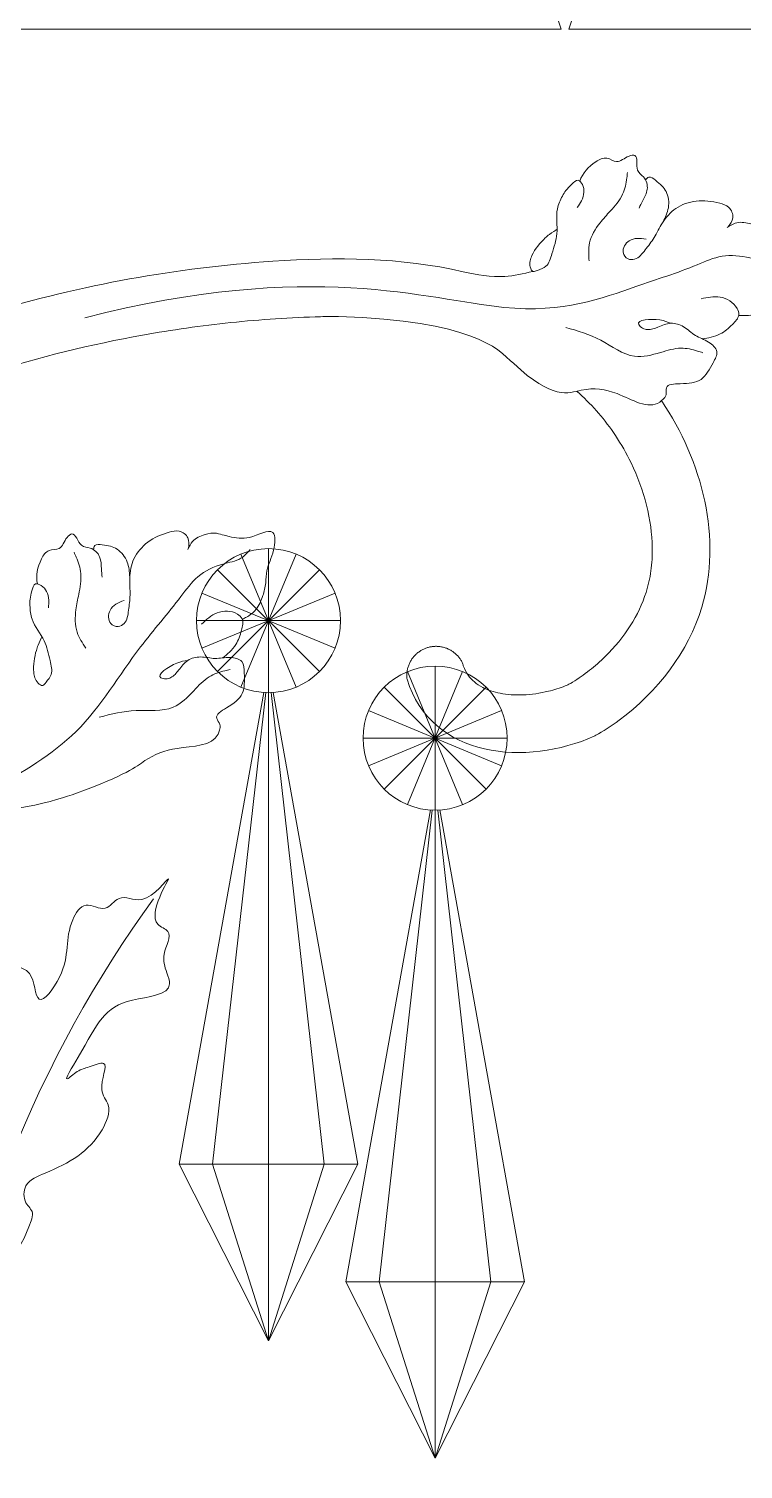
# Model space of a CAD drawing. Header units: inches. Extents: x 274057 to 444617, y 490067 to 635630.
# Drawn here: x 326021.5 to 326046.3, y 534469.9 to 534519.9 of the extents above; entities that cross this region are included whole.
import ezdxf

# ---------------------------------------------------------------- set-up
doc = ezdxf.new("R2010")
doc.units = ezdxf.units.IN
doc.header["$MEASUREMENT"] = 0
doc.linetypes.add('HIDDEN', pattern=[0.375, 0.25, -0.125])
doc.layers.add('CQ SPOT DETAIL DIMENSION', color=9, linetype='Continuous')
doc.layers.add('E-LITE-FIXT-NORM-CEILING', color=3, linetype='Continuous')
doc.layers.add('Glass', color=4, linetype='Continuous', lineweight=0)

# ---------------------------------------------------------------- blocks, each defined once
blk = doc.blocks.new('512')
at = {"layer": 'Glass', "color": 4, "lineweight": 0}
for p, q in [((34029.35682582976, 761.969779583128), (34037.01049447708, 780.4473702333535)), ((34037.01049447706, 761.969779583128), (34029.35682582975, 780.4473702333535)), ((34037.01049447708, 780.4473702333535), (34029.35682582976, 761.969779583128)), ((34029.35682582976, 780.4473702333516), (34037.01049447706, 761.9697795831261)), ((34033.18366015342, 761.2085749082408), (34033.18366015342, 781.2085749082408)), ((34033.18366015342, 781.2085749082408), (34033.18366015342, 761.2085749082408)), ((34026.11259234154, 764.1375070963741), (34040.25472796527, 778.2796427201056)), ((34040.25472796527, 764.1375070963741), (34026.11259234155, 778.2796427201056)), ((34040.25472796529, 778.2796427201073), (34026.11259234155, 764.1375070963777)), ((34026.11259234155, 778.2796427201073), (34040.25472796527, 764.1375070963759)), ((34023.94486482829, 767.381740584592), (34042.42245547853, 775.035409231893)), ((34042.42245547853, 767.3817405845892), (34023.94486482829, 775.0354092318912)), ((34042.42245547853, 775.0354092318894), (34023.94486482829, 767.3817405845883)), ((34023.94486482829, 775.0354092318921), (34042.42245547853, 767.3817405845903)), ((34023.18366015342, 771.2085749082408), (34043.18366015342, 771.2085749082408)), ((34043.18366015342, 771.2085749082387), (34023.18366015342, 771.2085749082387)), ((34013.88004599178, 745.6580283713458), (34006.22637734449, 764.1356190215712)), ((34006.22637734449, 745.6580283713458), (34013.8800459918, 764.1356190215712)), ((34006.22637734449, 764.1356190215712), (34013.88004599178, 745.6580283713458)), ((34013.88004599178, 764.1356190215693), (34006.22637734449, 745.6580283713437)), ((34010.05321166814, 744.8968236964581), (34010.05321166814, 764.8968236964582)), ((34010.05321166814, 764.8968236964582), (34010.05321166814, 744.8968236964581)), ((34017.12427948001, 747.8257558845917), (34002.98214385628, 761.9678915083231)), ((34002.98214385628, 747.8257558845917), (34017.12427948001, 761.9678915083231)), ((34002.98214385627, 761.967891508325), (34017.12427948001, 747.8257558845952)), ((34017.12427948001, 761.967891508325), (34002.98214385628, 747.8257558845935)), ((34033.18366015331, 761.2085749083371), (34033.18366015331, 671.2085749083371)), ((34019.29200699326, 751.0699893728095), (34000.81441634303, 758.7236580201106)), ((34000.81441634303, 751.069989372807), (34019.29200699326, 758.7236580201088)), ((34000.81441634303, 758.723658020107), (34019.29200699326, 751.0699893728059)), ((34019.29200699326, 758.7236580201097), (34000.81441634303, 751.0699893728078)), ((34020.05321166814, 754.8968236964582), (34000.05321166814, 754.8968236964582)), ((34000.05321166814, 754.8968236964563), (34020.05321166814, 754.8968236964563)), ((34010.05321166825, 744.8968236965547), (34010.05321166825, 654.8968236965547))]:
    blk.add_line(p, q, dxfattribs=at)
at = {"layer": 'Glass', "lineweight": 0}
for points in [[(33983.96400701159, 861.3271426840947), (33988.83697103269, 861.3271426840947), (33991.50363769936, 853.3271426840947), (33899.39545259258, 853.3271426840947)], [(34000.09524281498, 861.3271426840938), (33995.22227879387, 861.3271426840938), (33992.5556121272, 853.3271426840938), (34084.66379723398, 853.3271426840938)], [(33989.39545259258, 853.3271426840938), (33989.39545259258, 853.3271426840938), (33809.39545259258, 853.3271426840938)], [(34174.66379723398, 853.3271426840929), (34174.66379723398, 853.3271426840929), (33994.66379723398, 853.3271426840929)]]:
    blk.add_lwpolyline(points, dxfattribs=at)
at = {"layer": 'Glass', "color": 4, "lineweight": 0}
for points in [[(34033.18366015331, 671.2085749083371), (34020.77085961134, 695.7278386231508), (34032.52678771036, 761.2301723009178)], [(34025.43365325186, 695.7278386231508), (34032.79646313447, 761.2160737964732)], [(34033.18366015331, 671.2085749083371), (34045.59646069527, 695.7278386231508), (34033.84053259627, 761.2301723009178)], [(34040.93366705477, 695.7278386231508), (34033.57085717217, 761.2160737964732)], [(34010.05321166825, 654.8968236965547), (33997.64041112628, 679.4160874113686), (34009.3963392253, 744.9184210891353)], [(34002.30320476679, 679.4160874113686), (34009.6660146494, 744.9043225846907)], [(34010.05321166825, 654.8968236965547), (34022.46601221022, 679.4160874113686), (34010.71008411119, 744.9184210891353)], [(34017.80321856969, 679.4160874113686), (34010.44040868709, 744.9043225846907)], [(34033.18366015331, 695.7278386231508), (34020.77085961134, 695.7278386231508), (34025.43365325186, 695.7278386231508), (34033.18366015331, 671.2085749083371)], [(34033.18366015331, 695.7278386231508), (34045.59646069527, 695.7278386231508), (34040.93366705477, 695.7278386231508), (34033.18366015331, 671.2085749083371)], [(34010.05321166825, 679.4160874113686), (33997.64041112628, 679.4160874113686), (34002.30320476679, 679.4160874113686), (34010.05321166825, 654.8968236965547)], [(34010.05321166825, 679.4160874113686), (34022.46601221022, 679.4160874113686), (34017.80321856969, 679.4160874113686), (34010.05321166825, 654.8968236965547)]]:
    blk.add_lwpolyline(points, dxfattribs=at)
for centre in [(34033.18366015342, 771.2085749082408), (34010.05321166814, 754.8968236964582)]:
    blk.add_circle(centre, 10, dxfattribs=at)
at = {"layer": 'Glass', "lineweight": 0}
blk.add_arc((33913.83041178509, 634.5573208867572), 167.0919924318993, 7.781471837552493, 35.92547128056715, dxfattribs=at)
for points, knots in [([(33981.74197326447, 828.4908856156279), (33981.57625988703, 828.842776040862), (33981.17306452043, 829.6989567013687), (33980.35108026527, 831.076905951285), (33980.83809176748, 832.8277846453083), (33982.42970201474, 833.7227766849709), (33981.67792942624, 836.0267502884116), (33983.5914141091, 835.6935023082143), (33984.66790841415, 834.5076983495192), (33986.25083044114, 835.749341591555), (33988.392627643, 834.6801955884973), (33989.59824335464, 833.3367312462387), (33989.95412083551, 832.2422199341263)], [0, 0, 0, 0, 0.0394655979525039, 0.0960233052687601, 0.1563960631801401, 0.1985680943393892, 0.2681145187683263, 0.2956501299052714, 0.3591775905004535, 0.4069329273478411, 0.4608962846685948, 0.5785865718524991, 0.5785865718524991, 0.5785865718524991, 0.5785865718524991]), ([(33978.40978282632, 826.572902376286), (33978.09534208177, 827.2081937111824), (33977.44477149002, 828.5225967168473), (33977.74342624323, 830.9388621119023), (33979.03663219639, 832.0529479024727), (33980.29182179418, 833.0318528843445), (33980.69363788529, 832.5750819991325), (33980.82921754739, 832.400153672718)], [0, 0, 0, 0, 0.0711063346855543, 0.1471173537195985, 0.2193336018961316, 0.2543196319640988, 0.2746231862587959, 0.2746231862587959, 0.2746231862587959, 0.2746231862587959]), ([(33990.32017473702, 828.5968391295128), (33990.11124918825, 828.8930895009787), (33989.66736748306, 829.5225008907101), (33989.29490530404, 830.6551123511189), (33989.46396890512, 831.6782193648787), (33990.23781269983, 832.684380412701), (33991.18005193594, 831.7003897395942), (33991.87664907327, 831.0387119084944), (33992.55019745694, 829.8773585329718), (33993.42186490574, 827.9502470088727), (33992.85539803235, 825.0691252701898), (33993.73546425533, 822.5358683757395), (33994.35265697134, 820.3366169407773), (33995.59343562268, 819.9789983093166), (33996.54360697426, 819.5200582774222), (33997.05430174924, 820.6803400235466), (33996.55230954603, 822.3985108787848), (33995.27731680864, 823.8914539996867), (33994.12844346218, 824.9151607056584), (33993.30723259399, 825.4367861437083), (33993.12083146108, 825.5836136043681)], [0, 0, 0, 0, 0.0366498482547369, 0.0778660016910351, 0.1150906522639448, 0.1429146883645723, 0.179850803727002, 0.2189836338175378, 0.2487914643204032, 0.3125600201988669, 0.4292597506860666, 0.5256372992385581, 0.5906629856824168, 0.6346421600112315, 0.6557233336289247, 0.6803551916197907, 0.7345569989186413, 0.837459200556249, 0.8633809820089235, 0.9037162554674396, 0.9037162554674396, 0.9037162554674396, 0.9037162554674396]), ([(33967.91263865984, 813.5931228052386), (33967.80381861752, 813.5895727240521), (33967.45676187054, 813.5769486387534), (33966.6608194115, 813.53603081265), (33965.2660296294, 813.8228917109108), (33963.80672753452, 814.8753752668373), (33962.5237117821, 816.2308818038681), (33961.37623986887, 818.1675108919763), (33959.43936526276, 819.1992083688338), (33951.52540696535, 824.5018669515109), (33959.85561941774, 823.2037359348598), (33962.90232719826, 824.2622378944452), (33963.64344237126, 825.596899940221), (33965.01642197008, 825.8908088759296), (33966.50420780643, 826.4756584193117), (33968.2254037411, 826.6453827270043), (33969.14687157825, 826.0350853969168), (33969.50475989154, 825.7980524012047)], [0.04286747820853799, 0.04286747820853799, 0.04286747820853799, 0.04286747820853799, 0.0538578132995925, 0.0779194851545052, 0.1232636854176634, 0.1943699658683921, 0.254904041260985, 0.3126024501539048, 0.4135194112009529, 0.4961387230025361, 0.6068865079776048, 0.7019697291969254, 0.7259800638424975, 0.7628979758290028, 0.8169574340925752, 0.8837967180495255, 0.9262414797383954, 0.9262414797383954, 0.9262414797383954, 0.9262414797383954]), ([(33954.26803545361, 823.4686118833897), (33957.43507733328, 821.9131339290477), (33961.43776250319, 820.196177001334), (33966.73623179582, 821.7490867929738), (33970.19927504401, 822.1739786721562), (33975.29919684982, 819.8230806258717), (33983.90218474303, 817.2087422123033), (33998.49055021931, 811.2735130886567), (34027.12318289436, 821.389248598256), (34058.68934739218, 813.2608620614473)], [1.194154329882312, 1.194154329882312, 1.194154329882312, 1.194154329882312, 11.09691131410982, 13.6992192057122, 17.58464886608154, 21.22158192085324, 30.17725583067377, 44.94057885782653, 63.5755739052192, 63.5755739052192, 63.5755739052192, 63.5755739052192]), ([(34006.16800338982, 819.6674840656333), (34014.75779251907, 821.6673381061646), (34037.68917234157, 821.7591186473155), (34058.92866733641, 817.8575256856793), (34072.16379723404, 813.9353521658675)], [542.553571176797, 542.553571176797, 542.553571176797, 542.553571176797, 568.9476585478569, 609.4102080935422, 609.4102080935422, 609.4102080935422, 609.4102080935422]), ([(34023.47815782295, 813.4465116715683), (34004.74936306622, 812.7531048973462), (33994.65829729129, 801.3751912184625), (33989.42974478707, 803.8088535209707), (33984.52290854578, 803.0883397688112), (33980.25048881879, 800.317291678929), (33978.38848322794, 801.963495632258), (33977.80584734633, 802.5479451247693), (33978.24752409543, 804.0669127701285), (33975.45638589592, 804.1072827080161), (33972.92569024881, 804.2709052200761), (33971.6909102455, 806.6137720040376), (33970.53642519179, 808.6444301866896), (33972.16133231661, 810.1153203819148), (33973.98330829652, 810.6624629201567), (33975.40096796605, 812.1196762516437), (33977.36258541107, 812.7182538303488), (33978.98048870672, 812.0153754327937), (33980.30697322723, 811.5301706322017), (33981.25399061391, 811.759942976877), (33982.62195590441, 812.9692310942145), (33979.00752479338, 813.2137457925011), (33977.75853181336, 812.6818424516922), (33977.32538327851, 812.4973793230556)], [0.0351596780029174, 0.0351596780029174, 0.0351596780029174, 0.0351596780029174, 0.1073131174534443, 0.2666301850121825, 0.4273608543959183, 0.6303748881033144, 0.6488922031501838, 0.6758381598087257, 0.7082275068735733, 0.7756029762232634, 0.8753934286999644, 0.9711571361128232, 1.025675818969425, 1.084764589259769, 1.154066695480264, 1.222499155721192, 1.284008893262367, 1.346411959964866, 1.396872578618008, 1.42025880816034, 1.445045966531956, 1.546016201059071, 1.599623367724506, 1.599623367724506, 1.599623367724506, 1.599623367724506]), ([(34072.16379723405, 805.5767855338727), (34064.88251144608, 807.8286959804044), (34057.78248241117, 809.5783847995317), (34046.59583092453, 811.5883089971321), (34042.52697562259, 812.1653569236522), (34036.3490252773, 812.8088445895137), (34034.27725839148, 812.9862987408403), (34030.09879047771, 813.2678649320787), (34028.01414015108, 813.3707013595268), (34025.12215280806, 813.4367640417403), (34024.29822891962, 813.4466257111835), (34023.47815782293, 813.4465116715674)], [242.2240447093345, 242.2240447093345, 242.2240447093345, 242.2240447093345, 265.2727698489922, 265.2727698489922, 278.4008399192701, 278.4008399192701, 284.964874954409, 284.964874954409, 291.5289099895479, 291.5289099895479, 294.1577504889886, 294.1577504889886, 294.1577504889886, 294.1577504889886]), ([(33990.36306430402, 803.0606738480791), (33990.24689159359, 802.9572400867445), (33990.13149319989, 802.8530538694095), (33989.07153103568, 801.8825724316521), (33988.17929826649, 800.9659006113333), (33986.51166692352, 799.0303234091513), (33985.73825776949, 798.0136472472984), (33984.21575632688, 795.7264913330355), (33983.48408027014, 794.4448357345897), (33981.925173966, 791.2159522822412), (33981.19690652469, 789.2227325191823), (33980.19785353459, 785.2390948283908), (33979.92734582329, 783.2501529497985), (33979.88153926056, 780.2412040094823), (33979.94549887178, 779.1645227381598), (33980.16135048031, 777.607892414102), (33980.25326046851, 777.0986524040873), (33980.47682920504, 776.1006950452919), (33980.60768895773, 775.6146062295837), (33981.25614044996, 773.5682666543707), (33981.99839329543, 772.0005168655417), (33983.92305550514, 768.9819531170598), (33985.10487544272, 767.5335873582953), (33987.13262595544, 765.5444695439792), (33987.86090890646, 764.9054320001732), (33989.37877088074, 763.7144612412912), (33990.16693721096, 763.163337870671), (33991.36885972248, 762.4210041289177), (33991.12720547958, 762.5710176809125), (33991.48637494082, 762.3691262814236)], [335.1521560739934, 335.1521560739934, 335.1521560739934, 335.1521560739934, 335.719324386916, 335.719324386916, 340.3975232868167, 340.3975232868167, 345.0757221867176, 345.0757221867176, 350.3234114317625, 350.3234114317625, 357.8636529860844, 357.8636529860844, 365.4038945404062, 365.4038945404062, 369.7811717023077, 369.7811717023077, 371.9698102832583, 371.9698102832583, 374.158448864209, 374.158448864209, 381.26417103444, 381.26417103444, 388.3698932046709, 388.3698932046709, 392.0111826484535, 392.0111826484535, 395.6524720922362, 395.6524720922362, 397.4731168141276, 397.4731168141276, 397.4731168141276, 397.4731168141276]), ([(33987.72040379426, 755.2885729387773), (33986.76786259275, 755.8255434522553), (33980.05691324065, 760.1704884338122), (33968.39710124898, 775.2831169672418), (33972.91880417684, 793.4059505072553), (33978.62405083627, 801.758457212899)], [457.0407268469832, 457.0407268469832, 457.0407268469832, 457.0407268469832, 461.0197023693943, 480.2490317107766, 509.4142552446846, 509.4142552446846, 509.4142552446846, 509.4142552446846]), ([(34036.81914408926, 771.3916435692461), (34036.72350206814, 771.4436724889348), (34036.41781452372, 771.6084841339242), (34035.71069084542, 771.9761453505607), (34034.65306907641, 772.9296462183473), (34033.92741150449, 774.576068195839), (34033.50718689496, 776.3945672116223), (34033.49804822072, 778.6455981979108), (34032.35001622216, 780.5158670164965), (34032.07135761324, 784.6175430033536), (34035.84101376172, 782.3267549924994), (34037.9487293204, 782.7175203853494), (34039.45357020357, 783.090240851393), (34040.54722863456, 783.4632026827368), (34042.12635471176, 783.2143723881354), (34043.69661184397, 782.4893797502991), (34044.1823072071, 781.4965727095113), (34044.37094612358, 781.110977007982)], [0.04286747820853799, 0.04286747820853799, 0.04286747820853799, 0.04286747820853799, 0.0538578132995925, 0.0779194851545052, 0.1232636854176634, 0.1943699658683921, 0.254904041260985, 0.3126024501539048, 0.4135194112009529, 0.4961387230025361, 0.6068865079776048, 0.7019697291969254, 0.7259800638424975, 0.7628979758290028, 0.8169574340925752, 0.8837967180495255, 0.9262414797383954, 0.9262414797383954, 0.9262414797383954, 0.9262414797383954]), ([(34056.28739101951, 777.2381120609697), (34056.32262780435, 777.6254699882602), (34056.40836203158, 778.5679462316436), (34056.3970858004, 780.1724009981253), (34057.70346459276, 781.4357817227389), (34059.52913781759, 781.4018522897177), (34060.04721355116, 783.7693517985782), (34061.52866647826, 782.5132566299553), (34061.85670248433, 780.9456586598097), (34063.85037627736, 781.2150744927247), (34065.15617204466, 779.208767974802), (34065.51574440824, 777.4398379596788), (34065.26854836958, 776.3157837295693)], [0, 0, 0, 0, 0.0394655979525039, 0.0960233052687601, 0.1563960631801401, 0.1985680943393892, 0.2681145187683263, 0.2956501299052714, 0.3591775905004535, 0.4069329273478411, 0.4608962846685948, 0.5785865718524991, 0.5785865718524991, 0.5785865718524991, 0.5785865718524991]), ([(34052.44277517125, 777.2710028182338), (34052.49322421047, 777.9780551193235), (34052.59760210008, 779.4409298960272), (34054.07839875491, 781.373486334528), (34055.75764940087, 781.6795681113582), (34057.33567963869, 781.8883178621362), (34057.45095828272, 781.2909849173892), (34057.47932219817, 781.0714917456122)], [0, 0, 0, 0, 0.0711063346855543, 0.1471173537195985, 0.2193336018961316, 0.2543196319640988, 0.2746231862587959, 0.2746231862587959, 0.2746231862587959, 0.2746231862587959]), ([(34063.73874336867, 772.9867458312265), (34063.70854668517, 773.3479968905078), (34063.64439103041, 774.1155082700234), (34063.89657298134, 775.2808155508228), (34064.56032175444, 776.0775388585025), (34065.73704500789, 776.5534765199045), (34066.05146999519, 775.2278863305147), (34066.3172286936, 774.3046109446684), (34066.31014832098, 772.9620913149048), (34066.08625563022, 770.8588949306795), (34064.1391669453, 768.6610339603611), (34063.61565440974, 766.0308549407498), (34063.03453489667, 763.8217977132525), (34063.92351845803, 762.8852450052725), (34064.51059236803, 762.0084350062125), (34065.53840387253, 762.7505040021933), (34065.97532217507, 764.4863639207422), (34065.63159415664, 766.419324523552), (34065.15907734767, 767.8837743353433), (34064.71495170186, 768.7493566817511), (34064.62853396411, 768.9703446003211)], [0, 0, 0, 0, 0.0366498482547369, 0.0778660016910351, 0.1150906522639448, 0.1429146883645723, 0.179850803727002, 0.2189836338175378, 0.2487914643204032, 0.3125600201988669, 0.4292597506860666, 0.5256372992385581, 0.5906629856824168, 0.6346421600112315, 0.6557233336289247, 0.6803551916197907, 0.7345569989186413, 0.837459200556249, 0.8633809820089235, 0.9037162554674396, 0.9037162554674396, 0.9037162554674396, 0.9037162554674396]), ([(34084.66379723397, 743.1350057622902), (34067.3258591791, 744.6859044774446), (34053.39316743612, 749.2774084324237), (34050.42186144251, 752.0607392415747), (34045.82551686892, 753.923478763495), (34040.73819478377, 753.6966928687506), (34039.96582436424, 756.0590002601348), (34039.75924708734, 756.8579818672388), (34040.90912423459, 757.9443168084954), (34038.52252565308, 759.3921529150557), (34036.42292581376, 760.8144304194237), (34036.54415293624, 763.4599947086963), (34036.57656873148, 765.7956654068602), (34038.72250677092, 766.2415253194458), (34040.57074416748, 765.7909923523973), (34042.53103113949, 766.3299771568927), (34044.52573238997, 765.8531071120569), (34045.56515388178, 764.4278871016004), (34046.46345804516, 763.337917142501), (34047.3964746277, 763.0566391345627), (34049.18839306124, 763.4069748511392), (34046.1951478123, 765.4476567405452), (34044.84875730092, 765.621257486443), (34044.38183147615, 765.6814619150928)], [0.0351596780029174, 0.0351596780029174, 0.0351596780029174, 0.0351596780029174, 0.1073131174534443, 0.2666301850121825, 0.4273608543959183, 0.6303748881033144, 0.6488922031501838, 0.6758381598087257, 0.7082275068735733, 0.7756029762232634, 0.8753934286999644, 0.9711571361128232, 1.025675818969425, 1.084764589259769, 1.154066695480264, 1.222499155721192, 1.284008893262367, 1.346411959964866, 1.396872578618008, 1.42025880816034, 1.445045966531956, 1.546016201059071, 1.599623367724506, 1.599623367724506, 1.599623367724506, 1.599623367724506]), ([(33991.48637494082, 762.3691262814236), (33991.65228793827, 762.285778953238), (33991.82069766926, 762.2163536278923), (33992.73401826177, 761.8567105408138), (33993.52203054825, 761.6056436148419), (33995.48762161026, 761.1229263247798), (33996.68295689584, 760.9504047676518), (33998.9637517622, 760.855531590306), (34000.04747824334, 760.933697981126), (34001.94654205885, 761.2984858602858), (34002.76334618741, 761.5837048584282), (34003.87683840885, 762.1591509378551), (34004.25705273785, 762.4155297219687), (34004.91578123348, 762.9767524203262), (34005.19619698935, 763.280829113216), (34005.70435771916, 763.9989663390943), (34005.93392529615, 764.4149455473806), (34006.19266939083, 765.0920175335112), (34006.24710499915, 765.2497433677772), (34006.29852489394, 765.4175843698531)], [397.4731168141276, 397.4731168141276, 397.4731168141276, 397.4731168141276, 398.2154554112464, 398.2154554112464, 401.4347228956713, 401.4347228956713, 406.0798321071401, 406.0798321071401, 410.7249413186087, 410.7249413186087, 415.3700505300775, 415.3700505300775, 418.4949645025047, 418.4949645025047, 421.6198784749318, 421.6198784749318, 424.7447924473588, 424.7447924473588, 425.6249112533441, 425.6249112533441, 425.6249112533441, 425.6249112533441]), ([(34013.94761417689, 763.0742036621367), (34012.2711442881, 757.601995148404), (34003.91530977605, 751.4622918854501), (33992.56867040546, 753.0834599868988), (33987.89605219934, 755.197969195603), (33987.72040379426, 755.2885729387773)], [428.4253309210317, 428.4253309210317, 428.4253309210317, 428.4253309210317, 442.6717509533012, 456.9454229318174, 457.0407268469832, 457.0407268469832, 457.0407268469832, 457.0407268469832]), ([(34081.21798017602, 647.9268591505506), (34076.68161496495, 646.2188575041882), (34072.04733928903, 644.2865009136339), (34064.36930915194, 640.8330356924968), (34061.43827712281, 639.4605991428152), (34056.05834371582, 636.8575906302722), (34053.64017681153, 635.6593229092831), (34049.60892681411, 633.6215821177511), (34048.03011650983, 632.8139488745563), (34044.82737281571, 631.1587226445107), (34043.20702884804, 630.3134668728088), (34038.2946943618, 627.7448905236497), (34034.95112973853, 625.9887202890578), (34025.65485951123, 621.2057960128913), (34019.60029984814, 618.2005304616803), (34007.44645277795, 612.8274270917373), (34001.34738650073, 610.4616418518726), (33990.97114930097, 607.3723921104456), (33986.63362342997, 606.3823060588758), (33980.36283503416, 605.5185826982042), (33978.32041659267, 605.3332779030877), (33975.01158532269, 605.2071080146617), (33973.72126680394, 605.2037843476846), (33971.35509794668, 605.2878780831776), (33970.27376723734, 605.3631530562988), (33968.11300294499, 605.5861132900981), (33967.03690172947, 605.7334355705187), (33963.8237340474, 606.2785310913132), (33961.70162984241, 606.7794961796607), (33955.32592500666, 608.6874764325247), (33951.16215082366, 610.4961140122688), (33943.2675665207, 614.9270284763788), (33939.53818806056, 617.549013021765), (33934.24618535882, 622.0277506013773), (33932.45909070723, 623.7037304533796), (33928.67358095932, 627.6189814856008), (33926.75295147258, 629.8812629786961), (33923.26087339922, 634.5502496165817), (33921.68764372422, 636.9588206483613), (33917.83427413504, 643.6991048618928), (33915.8441102935, 648.1838644741492), (33912.58246018891, 657.6401440978642), (33911.31262917535, 662.611549536935), (33909.35361101177, 673.0136086024777), (33908.66497365226, 678.4433245397178), (33907.71706625192, 689.7019485146755), (33907.45770515213, 695.5303082396031), (33907.11869117687, 711.2657208001109), (33907.25376714747, 721.443825172474), (33907.37111847346, 735.6258877554837), (33907.39545259267, 739.3641395470903), (33907.39545259267, 743.1350057622833)], [536.1555904284172, 536.1555904284172, 536.1555904284172, 536.1555904284172, 552.8577151496548, 552.8577151496548, 562.8170896627047, 562.8170896627047, 570.6491327355142, 570.6491327355142, 575.5650861770098, 575.5650861770098, 580.4810396185055, 580.4810396185055, 590.3129465014968, 590.3129465014968, 607.4184069961209, 607.4184069961209, 624.5238674907453, 624.5238674907453, 637.1891086446277, 637.1891086446277, 643.4657453700822, 643.4657453700822, 647.5694924879165, 647.5694924879165, 651.1020383901956, 651.1020383901956, 654.6345842924746, 654.6345842924746, 661.6996760970328, 661.6996760970328, 676.1505095440758, 676.1505095440758, 690.6013429911189, 690.6013429911189, 698.6062005349544, 698.6062005349544, 708.7431438585371, 708.7431438585371, 718.8800871821197, 718.8800871821197, 736.2142462916953, 736.2142462916953, 753.5484054012708, 753.5484054012708, 770.8825645108462, 770.8825645108462, 788.2167236204216, 788.2167236204216, 816.3853403610782, 816.3853403610782, 826.3293101665979, 826.3293101665979, 826.3293101665979, 826.3293101665979])]:
    blk.add_open_spline(points, degree=3, knots=knots, dxfattribs=at)
for points in [[(33988.6766890526, 821.1537024305023), (33988.60133240571, 823.6573279096074), (33987.15648311926, 826.4443463974558), (33985.73205033581, 828.0832922690997), (33984.01731131753, 830.4414783948622), (33983.43001882319, 832.6891446148903), (33983.34723401875, 833.4429912531149)], [(33969.35153078136, 825.8991470382853), (33968.71162963768, 827.1655130559402), (33969.28625770154, 828.5889604375653), (33970.5425156124, 829.1672361702174), (33973.81242231765, 829.4666656345244), (33976.63931956797, 828.4383532943275), (33978.49694955043, 826.4370816991893), (33979.64876456029, 824.3918667873613), (33980.89239161233, 822.6815750004124), (33982.35944931491, 821.4019119151953), (33983.26065823927, 821.4538540922031), (33983.94678591484, 822.3550113652336), (33983.11385013938, 823.9616903276573), (33980.74130076182, 824.1806870981627)], [(33996.48384809576, 819.7129615545447), (34000.37884525098, 818.999146390167), (34006.16800338982, 819.6674840656324)], [(33972.96086095012, 810.3434907922592), (33971.73480220895, 810.5657456895593), (33970.46974211135, 811.0213493984584), (33968.77248964951, 812.3416737273607), (33967.90214530753, 813.6737854965495), (33968.13031902913, 814.5765669435305), (33970.48292431804, 816.1398745990616), (33973.11842802587, 815.8947887422719)], [(33991.91950375761, 811.9358250378745), (33987.04883491652, 810.1438705523715), (33982.36500891425, 807.9226185695468), (33978.75620005697, 808.4531463248668), (33975.90081164165, 809.0431706482511), (33973.61092583675, 808.6515855220523), (33972.88999528154, 808.4162193979528)], [(34044.28998307139, 781.2757321900963), (34044.37924327182, 782.691779145868), (34045.59541824514, 783.6284318532498), (34046.97155008021, 783.4911440748782), (34049.94305590084, 782.0939679861075), (34051.86034389591, 779.7760419569086), (34052.44918684965, 777.1097446882086), (34052.40709906272, 774.7628722011012), (34052.61374439955, 772.6583523162526), (34053.23108000732, 770.8120878005748), (34054.03456502523, 770.4006423715391), (34055.0824847446, 770.8304328782643), (34055.17755915486, 772.6376849776781), (34053.24237567728, 774.0276544170874)], [(34035.71115531713, 781.0908529387697), (34037.02859776875, 779.8731879895431), (34039.50336779511, 779.0685019145731), (34042.96985804196, 777.3135064689342), (34045.33724487671, 774.5525715512732), (34050.94230611457, 767.5677749401202), (34059.89490821256, 755.8286683949536), (34071.45868592253, 747.8162818021501)], [(34058.55331663083, 767.3999150067227), (34059.75579772104, 769.5971538174797), (34059.9207172919, 772.7320960892666), (34059.52202871434, 774.8666217374666), (34059.23710179719, 777.7683778189522), (34059.86851693873, 780.0040501629246), (34060.178761568, 780.6960663100099)], [(34039.52752026741, 766.0335324291636), (34038.58270266067, 766.8458974740688), (34037.72238436691, 767.8792436036456), (34036.9271171007, 769.8771105231418), (34036.85093049618, 771.4665181613817), (34037.50473979473, 772.1295498267928), (34040.32502048643, 772.2867099085734), (34042.47376418444, 770.7411202503871)], [(34056.68329497435, 757.8088707548723), (34051.57572070052, 758.7293059101047), (34046.41194382338, 759.1849315828392), (34043.5683420481, 761.4694205872273), (34041.40459913851, 763.4237972975369), (34039.23159466717, 764.2453613413437), (34038.49072013117, 764.4073582540567)], [(34079.83325353397, 655.2733528762146), (34072.76557034284, 676.4227385943295), (34066.1365254714, 687.8782713344472), (34065.95731126383, 688.9522004858943), (34066.85311361471, 690.3841060211626), (34066.85311361471, 692.7110005922941), (34064.16570656205, 694.5009786640503), (34056.2826996115, 700.5120882919355), (34055.45568112441, 703.957016668347), (34056.33509357024, 706.0906443763442), (34056.08387125529, 709.7303113268052), (34058.09391846199, 709.2282982459793), (34059.72699785273, 708.6007097804459), (34061.10885492851, 707.5966836188081), (34059.60125235176, 710.6088582564176), (34052.0637768419, 718.515684470206), (34046.91331635473, 720.7748875629103), (34047.29001548368, 722.2809268053743), (34047.66698329959, 724.9165675941977), (34047.16453866968, 728.0542214638472), (34048.54639574547, 729.0582476254849), (34047.08092617844, 735.3741565282771), (34050.76440666529, 732.5085899722097), (34053.93330076442, 732.6368576316228), (34055.86032369802, 731.2679320940579), (34058.51521962758, 731.6957153150059), (34060.35653141845, 729.6850668696779), (34062.19569371355, 721.7196836809227), (34065.02039980684, 718.652221259085), (34066.37135788134, 722.2104468995593), (34068.45932430872, 723.5601419035), (34071.03845051332, 726.7501989773218), (34071.40682034631, 723.1919733368477), (34073.00335830944, 720.8607518956333), (34073.74009797535, 715.8302365992488), (34073.12614825373, 710.5543396935309), (34073.86288791964, 709.9408856702275), (34074.94332328485, 711.5354596882997)]]:
    blk.add_spline(points, degree=3, dxfattribs=at)
blk.add_open_spline([(33975.43988940054, 767.4762863114265), (33975.41759014918, 767.5201905841693), (33975.39539123268, 767.5641533866644), (33975.37329263143, 767.6081741251027)], degree=3, dxfattribs=at)
blk.add_rational_spline([(34006.29852489394, 765.4175843698531), (34007.23101762188, 767.2630543752521), (34009.13319687078, 768.073619815862), (34011.11018086744, 767.4679495215668), (34013.08716486412, 766.8622792272353), (34014.20887988096, 765.125311280076), (34013.94761417689, 763.0742036621367)], [1, 0.8431830624922241, 0.8431830624922241, 0.9999999999999998, 0.8431830624922241, 0.8431830624922241, 1], degree=3, knots=[425.6249112533441, 425.6249112533441, 425.6249112533441, 425.6249112533441, 427.0251210871879, 427.0251210871879, 427.0251210871879, 428.4253309210317, 428.4253309210317, 428.4253309210317, 428.4253309210317], dxfattribs=at)
blk = doc.blocks.new('SMDS')
at = {"layer": 'E-LITE-FIXT-NORM-CEILING', "linetype": 'HIDDEN', "xscale": -0.25, "yscale": 0.25, "zscale": 0.25, "rotation": 359.9999999999999}
blk.add_blockref('512', (393446.6127677489, 478381.0883203208), dxfattribs=at)

msp = doc.modelspace()

# ---------------------------------------------------------------- block references
at = {"layer": 'CQ SPOT DETAIL DIMENSION'}
msp.add_blockref('SMDS', (-58908.51811553439, 55925.4603983991), dxfattribs=at)

doc.saveas('drawing.dxf')
